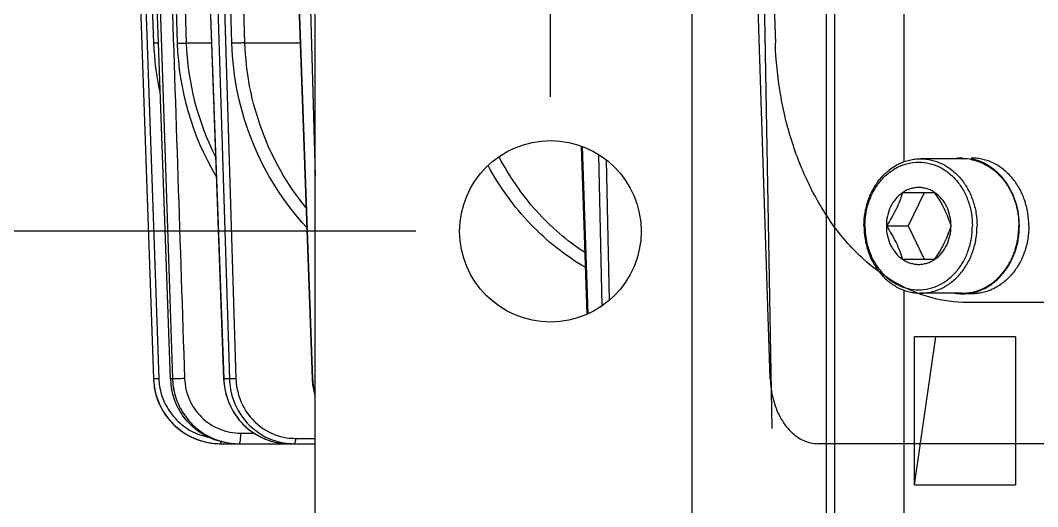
# Model space of a CAD drawing. Header units: millimetres. Extents: x -6 to 705, y -10 to 538.
# Drawn here: x 585.71 to 600.85, y 320.63 to 327.87 of the extents above; entities that cross this region are included whole.
import ezdxf

# ---------------------------------------------------------------- set-up
doc = ezdxf.new("R2010")
doc.units = ezdxf.units.MM
doc.layers.add('3_ALL_AXES', color=7, linetype='Continuous')
doc.layers.add('7_ALL_FEATURES', color=7, linetype='Continuous')
doc.layers.add('\\M+5B1EA\\M+5D7A2\\M+5B2E3', color=7, linetype='Continuous', lineweight=25)

msp = doc.modelspace()

# ---------------------------------------------------------------- linework, layer by layer
at = {"color": 0, "linetype": 'Continuous', "lineweight": -3}
for p, q in [((596.9, 321.798), (596.637, 336.814)), ((587.245, 335.425), (587.695, 322.537)), ((587.55, 335.425), (587.978, 322.537)), ((588.273, 335.401), (588.741, 322.537)), ((588.425, 335.425), (588.824, 322.537)), ((596.87, 322.537), (596.457, 335.449)), ((589.598, 335.37), (590.062, 322.537)), ((587.271, 334.707), (587.695, 322.537)), ((587.353, 334.664), (587.775, 322.539)), ((587.768, 327.531), (587.51, 334.707)), ((588.546, 334.664), (588.922, 322.539)), ((587.698, 327.53), (587.466, 334.196)), ((587.827, 334.197), (588.048, 327.531)), ((587.962, 334.2), (588.182, 327.534)), ((588.861, 327.53), (588.655, 334.196)), ((589.056, 327.534), (588.85, 334.2)), ((596.733, 334.2), (596.947, 327.534)), ((588.505, 328.953), (588.738, 322.537)), ((589.824, 328.953), (590.056, 322.537)), ((595.702, 328.732), (595.702, 297.732)), ((597.71, 297.732), (597.71, 328.732)), ((597.827, 328.732), (597.827, 297.732)), ((598.861, 325.767), (598.861, 328.739)), ((590.025, 328.23), (590.1, 325.557)), ((590.1, 298.232), (590.1, 328.232)), ((587.947, 322.537), (587.768, 327.531)), ((588.556, 327.534), (588.182, 327.534)), ((589.875, 327.534), (589.056, 327.534)), ((594.056, 325.999), (594.141, 323.497)), ((594.073, 325.993), (594.158, 323.503)), ((594.315, 325.876), (594.363, 323.621)), ((594.429, 325.794), (594.473, 323.703)), ((598.861, 297.732), (598.861, 323.856)), ((600.98, 323.673), (599.802, 323.673)), ((599.017, 320.962), (599.017, 323.162)), ((599.017, 320.962), (599.336, 323.162)), ((600.517, 323.162), (599.017, 323.162)), ((600.517, 323.162), (600.517, 320.962)), ((587.775, 322.539), (587.695, 322.537)), ((587.695, 322.537), (587.695, 322.537)), ((587.978, 322.537), (587.947, 322.537)), ((588.738, 322.537), (588.745, 322.449)), ((588.741, 322.537), (588.738, 322.537)), ((588.824, 322.537), (588.741, 322.537)), ((590.056, 322.537), (590.063, 322.449)), ((590.062, 322.537), (590.056, 322.537)), ((588.745, 322.449), (588.773, 322.307)), ((588.694, 321.612), (588.694, 321.572)), ((588.989, 321.73), (589.186, 321.73)), ((589.807, 321.651), (590.1, 321.651)), ((588.694, 321.572), (590.1, 321.572)), ((589.619, 321.576), (589.709, 321.572)), ((603.594, 321.572), (597.584, 321.572)), ((599.017, 320.962), (600.517, 320.962))]:
    msp.add_line(p, q, dxfattribs=at)
for points in [[(590.063, 322.449), (590.09, 322.307), (590.1, 322.276)], [(588.773, 322.307), (588.82, 322.17), (588.886, 322.042), (588.969, 321.924), (589.069, 321.82), (589.182, 321.732), (589.306, 321.662), (589.439, 321.611), (589.578, 321.581), (589.618, 321.576)]]:
    msp.add_lwpolyline(points, dxfattribs=at)
msp.add_circle((593.6, 324.732), 1.35, dxfattribs=at)
for centre, radius, start, end in [((588.178, 313.782), 13.756, 91.7065, 91.9988), ((591.874, 327.677), 4.179, 182.018, 192.1025), ((592.186, 327.666), 4.14, 181.8763, 210.6141), ((592.203, 327.666), 4.022, 181.8759, 206.9568), ((588.694, 322.572), 1, 182, 270), ((588.683, 322.571), 0.988, 181.9995, 183.6257), ((588.682, 322.571), 0.987, 181.9932, 183.6215), ((588.684, 322.571), 0.909, 181.9998, 183.3369), ((588.942, 322.573), 0.996, 182.0539, 183.1804), ((588.973, 322.57), 0.995, 181.9171, 182.8214), ((588.988, 322.571), 1.01, 182.8374, 190.6563), ((589.775, 322.575), 1.035, 182.0892, 190.5943), ((589.857, 322.57), 1.034, 181.8066, 190.3109), ((589.872, 322.569), 0.951, 181.7949, 190.3305), ((591.144, 322.576), 1.082, 182.0789, 194.7974), ((588.698, 322.573), 1.003, 183.6381, 190.8094), ((588.697, 322.572), 1.002, 183.6342, 190.811), ((588.697, 322.572), 0.923, 183.3507, 190.8411), ((588.958, 322.574), 1.011, 183.1954, 190.772), ((588.969, 322.559), 0.987, 252.2798, 261.1104), ((589.79, 322.518), 0.947, 242.8133, 260.8051), ((589.81, 322.52), 0.869, 242.7213, 251.7722), ((589.809, 322.516), 0.866, 251.8128, 263.8136), ((589.807, 322.503), 0.852, 263.8217, 269.0438), ((589.807, 322.492), 0.841, 269.053, 270.0362), ((588.695, 322.575), 1.004, 261.185, 265.0313), ((588.695, 322.566), 0.994, 265.0236, 269.9977), ((588.694, 322.563), 0.991, 265.0269, 269.9992), ((588.939, 322.553), 0.981, 261.094, 269.9813), ((588.968, 322.554), 0.983, 261.0997, 268.2955), ((588.968, 322.538), 0.967, 268.3094, 270.0077), ((589.787, 322.503), 0.931, 260.862, 269.9802)]:
    msp.add_arc(centre, radius, start, end, dxfattribs=at)
for points, knots in [([(587.763, 334.525), (587.796, 333.526), (587.859, 331.529), (587.958, 328.533), (588.059, 325.537), (588.124, 323.54), (588.158, 322.541)], [0, 0, 0, 0, 0.25, 0.5, 0.75, 1, 1, 1, 1]), ([(588.048, 327.531), (588.077, 327.532), (588.117, 327.533), (588.162, 327.534), (588.177, 327.534), (588.182, 327.534)], [0, 0, 0, 0, 0.655375, 0.885095, 1, 1, 1, 1]), ([(589.056, 327.534), (589.031, 327.535), (588.966, 327.533), (588.901, 327.531), (588.861, 327.53)], [0, 0, 0, 0, 0.383522, 1, 1, 1, 1]), ([(589.97, 324.794), (589.632, 325.159), (589.085, 326.025), (588.876, 327.028), (588.861, 327.53)], [0, 0, 0, 0, 0.497651, 1, 1, 1, 1]), ([(589.963, 325.087), (589.685, 325.428), (589.24, 326.209), (589.07, 327.092), (589.056, 327.534)], [0, 0, 0, 0, 0.497951, 1, 1, 1, 1]), ([(599.802, 323.673), (599.621, 323.673), (599.249, 323.725), (598.719, 323.95), (598.232, 324.312), (597.804, 324.796), (597.45, 325.383), (597.18, 326.051), (597.005, 326.777), (596.955, 327.28), (596.947, 327.534)], [0, 0, 0, 0, 0.10326, 0.210613, 0.324474, 0.44628, 0.576146, 0.713079, 0.855286, 1, 1, 1, 1]), ([(594.116, 324.198), (593.817, 324.37), (593.259, 324.816), (592.845, 325.395), (592.673, 325.71)], [0, 0, 0, 0, 0.490278, 1, 1, 1, 1]), ([(594.107, 324.421), (593.843, 324.591), (593.352, 325.017), (592.987, 325.553), (592.836, 325.842)], [0, 0, 0, 0, 0.49078, 1, 1, 1, 1]), ([(588.158, 322.541), (588.118, 322.539), (588.065, 322.538), (588.006, 322.537), (587.985, 322.536), (587.978, 322.537)], [0, 0, 0, 0, 0.658268, 0.887477, 1, 1, 1, 1]), ([(588.158, 322.541), (588.161, 322.434), (588.21, 322.22), (588.396, 321.951), (588.669, 321.772), (588.883, 321.73), (588.989, 321.73)], [0, 0, 0, 0, 0.251043, 0.501365, 0.750883, 1, 1, 1, 1]), ([(588.922, 322.539), (588.901, 322.538), (588.869, 322.537), (588.836, 322.536), (588.824, 322.537)], [0, 0, 0, 0, 0.61854, 1, 1, 1, 1]), ([(596.87, 322.537), (596.874, 322.436), (596.901, 322.239), (597.003, 321.969), (597.159, 321.751), (597.358, 321.607), (597.511, 321.572), (597.584, 321.572)], [0, 0, 0, 0, 0.23012, 0.451285, 0.652105, 0.833799, 1, 1, 1, 1]), ([(587.712, 322.384), (587.732, 322.279), (587.808, 322.073), (588.013, 321.817), (588.288, 321.639), (588.501, 321.585), (588.608, 321.576)], [0, 0, 0, 0, 0.250096, 0.499993, 0.749884, 1, 1, 1, 1]), ([(587.712, 322.384), (587.731, 322.284), (587.801, 322.088), (587.989, 321.841), (588.243, 321.662), (588.441, 321.599), (588.541, 321.584)], [0, 0, 0, 0, 0.250104, 0.499993, 0.749881, 1, 1, 1, 1]), ([(587.791, 322.398), (587.808, 322.31), (587.868, 322.138), (588.029, 321.917), (588.246, 321.752), (588.417, 321.689), (588.505, 321.671)], [0, 0, 0, 0, 0.25011, 0.500008, 0.749914, 1, 1, 1, 1]), ([(588.787, 321.584), (588.687, 321.599), (588.49, 321.662), (588.239, 321.842), (588.052, 322.089), (587.983, 322.285), (587.964, 322.385)], [0, 0, 0, 0, 0.249244, 0.49883, 0.749065, 1, 1, 1, 1]), ([(587.995, 322.384), (588.012, 322.297), (588.068, 322.125), (588.218, 321.9), (588.421, 321.723), (588.584, 321.646), (588.668, 321.619)], [0, 0, 0, 0, 0.250954, 0.501147, 0.75081, 1, 1, 1, 1]), ([(588.758, 322.384), (588.777, 322.28), (588.849, 322.075), (589.046, 321.82), (589.31, 321.641), (589.516, 321.586), (589.619, 321.576)], [0, 0, 0, 0, 0.253673, 0.50493, 0.753441, 1, 1, 1, 1]), ([(588.84, 322.384), (588.867, 322.236), (588.988, 321.948), (589.225, 321.744), (589.357, 321.676)], [0, 0, 0, 0, 0.503887, 1, 1, 1, 1]), ([(588.937, 322.398), (588.961, 322.261), (589.073, 321.997), (589.29, 321.81), (589.412, 321.747)], [0, 0, 0, 0, 0.503869, 1, 1, 1, 1]), ([(588.989, 321.73), (588.989, 321.71), (588.988, 321.672), (588.984, 321.624), (588.979, 321.591), (588.973, 321.576), (588.97, 321.572), (588.968, 321.572)], [0, 0, 0, 0, 0.374392, 0.693077, 0.908319, 0.968762, 1, 1, 1, 1]), ([(589.807, 321.651), (589.807, 321.632), (589.805, 321.607), (589.797, 321.58), (589.79, 321.572), (589.787, 321.572)], [0, 0, 0, 0, 0.665936, 0.882979, 1, 1, 1, 1])]:
    msp.add_open_spline(points, degree=3, knots=knots, dxfattribs=at)
at = {"layer": '3_ALL_AXES', "color": 0, "linetype": 'Continuous', "lineweight": -3}
for p, q in [((599.728, 325.812), (599.106, 325.812)), ((599.733, 325.812), (599.734, 325.812)), ((599.861, 325.799), (599.862, 325.799)), ((599.163, 325.307), (598.922, 324.812)), ((598.598, 324.812), (598.922, 324.812)), ((598.922, 324.812), (599.163, 324.316)), ((599.728, 323.812), (599.106, 323.812)), ((599.868, 323.802), (599.728, 323.802))]:
    msp.add_line(p, q, dxfattribs=at)
for centre, radius, start, end in [((599.728, 325.103), 0.708, 89.5663, 90), ((599.728, 325.102), 0.71, 79.1881, 89.5029)]:
    msp.add_arc(centre, radius, start, end, dxfattribs=at)
for points, knots in [([(599.862, 325.799), (599.912, 325.789), (600.009, 325.76), (600.145, 325.686), (600.268, 325.586), (600.373, 325.461), (600.459, 325.317), (600.511, 325.185), (600.541, 325.073), (600.563, 324.958), (600.569, 324.87), (600.569, 324.812)], [0, 0, 0, 0, 0.114285, 0.231064, 0.351176, 0.475004, 0.602457, 0.733029, 0.799271, 0.865962, 1, 1, 1, 1]), ([(599.728, 323.812), (599.755, 323.812), (599.811, 323.815), (599.893, 323.83), (599.973, 323.853), (600.077, 323.898), (600.201, 323.977), (600.328, 324.103), (600.433, 324.255), (600.511, 324.429), (600.558, 324.617), (600.569, 324.747), (600.569, 324.812)], [0, 0, 0, 0, 0.057079, 0.114383, 0.172126, 0.230499, 0.34958, 0.472656, 0.599913, 0.730917, 0.864709, 1, 1, 1, 1])]:
    msp.add_open_spline(points, degree=3, knots=knots, dxfattribs=at)
at = {"layer": '7_ALL_FEATURES', "color": 0, "linetype": 'Continuous', "lineweight": -3}
for p, q in [((599.728, 325.812), (599.728, 325.822)), ((599.862, 325.799), (599.862, 325.809)), ((599.32, 325.307), (598.838, 325.307)), ((598.838, 324.316), (599.32, 324.316))]:
    msp.add_line(p, q, dxfattribs=at)
for centre, radius, start, end in [((599.728, 325.105), 0.717, 90.0058, 99.5039), ((599.728, 324.52), 0.718, 260.6852, 269.9857)]:
    msp.add_arc(centre, radius, start, end, dxfattribs=at)
for centre, start_param, end_param in [((599.728, 324.812), -0.142227, 0), ((599.868, 324.812), 0, 0.159086)]:
    msp.add_ellipse(centre, major_axis=(0, 1.01), ratio=0.037452, start_param=start_param, end_param=end_param, dxfattribs=at)
for points, knots in [([(598.265, 324.812), (598.265, 324.877), (598.276, 325.007), (598.323, 325.195), (598.401, 325.369), (598.505, 325.521), (598.633, 325.647), (598.756, 325.726), (598.861, 325.77), (598.941, 325.794), (599.023, 325.809), (599.078, 325.812), (599.106, 325.812)], [0, 0, 0, 0, 0.135291, 0.269083, 0.400087, 0.527344, 0.65042, 0.769501, 0.827874, 0.885617, 0.942921, 1, 1, 1, 1]), ([(598.28, 324.812), (598.28, 324.874), (598.29, 324.997), (598.335, 325.176), (598.409, 325.341), (598.508, 325.486), (598.63, 325.605), (598.769, 325.694), (598.921, 325.749), (599.079, 325.768), (599.237, 325.749), (599.389, 325.694), (599.528, 325.605), (599.65, 325.486), (599.749, 325.341), (599.823, 325.176), (599.868, 324.997), (599.878, 324.874), (599.878, 324.812)], [0, 0, 0, 0, 0.067671, 0.134592, 0.200119, 0.263772, 0.325333, 0.384896, 0.442883, 0.5, 0.557117, 0.615104, 0.674667, 0.736228, 0.799881, 0.865408, 0.932329, 1, 1, 1, 1]), ([(599.106, 325.812), (599.134, 325.812), (599.189, 325.809), (599.271, 325.794), (599.351, 325.77), (599.456, 325.726), (599.579, 325.647), (599.707, 325.521), (599.811, 325.369), (599.889, 325.195), (599.937, 325.007), (599.947, 324.877), (599.947, 324.812)], [0, 0, 0, 0, 0.057079, 0.114383, 0.172126, 0.230499, 0.34958, 0.472656, 0.599913, 0.730917, 0.864709, 1, 1, 1, 1]), ([(600.577, 324.812), (600.577, 324.871), (600.569, 324.989), (600.53, 325.161), (600.466, 325.323), (600.379, 325.468), (600.272, 325.594), (600.168, 325.679), (600.078, 325.733), (600.008, 325.767), (599.936, 325.792), (599.887, 325.804), (599.862, 325.809)], [0, 0, 0, 0, 0.134027, 0.266849, 0.397401, 0.52483, 0.648626, 0.768706, 0.82752, 0.885589, 0.943046, 1, 1, 1, 1]), ([(600.718, 324.812), (600.718, 324.878), (600.707, 325.009), (600.659, 325.199), (600.581, 325.374), (600.492, 325.504), (600.409, 325.593), (600.342, 325.652), (600.27, 325.704), (600.195, 325.746), (600.116, 325.78), (600.035, 325.804), (599.952, 325.819), (599.896, 325.822), (599.868, 325.822)], [0, 0, 0, 0, 0.135247, 0.268997, 0.399957, 0.527173, 0.589293, 0.650363, 0.710428, 0.769576, 0.82793, 0.885651, 0.942947, 1, 1, 1, 1]), ([(598.838, 325.307), (598.801, 325.282), (598.733, 325.218), (598.656, 325.099), (598.609, 324.96), (598.598, 324.861), (598.598, 324.812)], [0, 0, 0, 0, 0.236265, 0.483225, 0.739099, 1, 1, 1, 1]), ([(598.838, 325.307), (598.826, 325.266), (598.797, 325.182), (598.743, 325.057), (598.676, 324.933), (598.625, 324.852), (598.598, 324.812)], [0, 0, 0, 0, 0.234292, 0.481189, 0.73827, 1, 1, 1, 1]), ([(599.32, 325.307), (599.302, 325.32), (599.264, 325.342), (599.204, 325.366), (599.142, 325.381), (599.079, 325.385), (599.016, 325.381), (598.954, 325.366), (598.894, 325.342), (598.856, 325.32), (598.838, 325.307)], [0, 0, 0, 0, 0.127717, 0.253205, 0.377023, 0.5, 0.622977, 0.746795, 0.872283, 1, 1, 1, 1]), ([(599.56, 324.812), (599.548, 324.853), (599.519, 324.937), (599.465, 325.062), (599.397, 325.186), (599.346, 325.267), (599.32, 325.307)], [0, 0, 0, 0, 0.234292, 0.481189, 0.73827, 1, 1, 1, 1]), ([(599.56, 324.812), (599.56, 324.861), (599.549, 324.96), (599.502, 325.099), (599.425, 325.218), (599.357, 325.282), (599.32, 325.307)], [0, 0, 0, 0, 0.260901, 0.516775, 0.763735, 1, 1, 1, 1]), ([(598.265, 324.812), (598.265, 324.747), (598.276, 324.617), (598.323, 324.429), (598.401, 324.255), (598.505, 324.103), (598.633, 323.977), (598.756, 323.898), (598.861, 323.853), (598.941, 323.83), (599.023, 323.815), (599.078, 323.812), (599.106, 323.812)], [0, 0, 0, 0, 0.135291, 0.269083, 0.400087, 0.527344, 0.65042, 0.769501, 0.827874, 0.885617, 0.942921, 1, 1, 1, 1]), ([(598.28, 324.812), (598.28, 324.75), (598.29, 324.626), (598.335, 324.448), (598.409, 324.283), (598.508, 324.138), (598.63, 324.019), (598.769, 323.929), (598.921, 323.874), (599.079, 323.856), (599.237, 323.874), (599.389, 323.929), (599.528, 324.019), (599.65, 324.138), (599.749, 324.283), (599.823, 324.448), (599.868, 324.626), (599.878, 324.75), (599.878, 324.812)], [0, 0, 0, 0, 0.067671, 0.134592, 0.200119, 0.263772, 0.325333, 0.384896, 0.442883, 0.5, 0.557117, 0.615104, 0.674667, 0.736228, 0.799881, 0.865408, 0.932329, 1, 1, 1, 1]), ([(598.598, 324.812), (598.598, 324.762), (598.609, 324.663), (598.656, 324.525), (598.733, 324.405), (598.801, 324.342), (598.838, 324.316)], [0, 0, 0, 0, 0.260901, 0.516775, 0.763735, 1, 1, 1, 1]), ([(598.598, 324.812), (598.625, 324.772), (598.676, 324.691), (598.743, 324.567), (598.797, 324.442), (598.826, 324.358), (598.838, 324.316)], [0, 0, 0, 0, 0.26173, 0.518811, 0.765708, 1, 1, 1, 1]), ([(599.106, 323.812), (599.134, 323.812), (599.189, 323.815), (599.271, 323.83), (599.351, 323.853), (599.456, 323.898), (599.579, 323.977), (599.707, 324.103), (599.811, 324.255), (599.889, 324.429), (599.937, 324.617), (599.947, 324.747), (599.947, 324.812)], [0, 0, 0, 0, 0.057079, 0.114383, 0.172126, 0.230499, 0.34958, 0.472656, 0.599913, 0.730917, 0.864709, 1, 1, 1, 1]), ([(599.32, 324.316), (599.346, 324.357), (599.397, 324.437), (599.465, 324.562), (599.519, 324.687), (599.548, 324.771), (599.56, 324.812)], [0, 0, 0, 0, 0.26173, 0.518811, 0.765708, 1, 1, 1, 1]), ([(599.32, 324.316), (599.357, 324.342), (599.425, 324.405), (599.502, 324.525), (599.549, 324.663), (599.56, 324.762), (599.56, 324.812)], [0, 0, 0, 0, 0.236265, 0.483225, 0.739099, 1, 1, 1, 1]), ([(599.728, 323.802), (599.756, 323.802), (599.811, 323.805), (599.894, 323.82), (599.975, 323.844), (600.054, 323.877), (600.13, 323.92), (600.201, 323.971), (600.268, 324.03), (600.351, 324.12), (600.44, 324.25), (600.518, 324.425), (600.567, 324.615), (600.577, 324.746), (600.577, 324.812)], [0, 0, 0, 0, 0.057061, 0.114346, 0.17207, 0.230424, 0.289571, 0.349637, 0.410707, 0.472826, 0.600042, 0.731002, 0.864754, 1, 1, 1, 1]), ([(600.718, 324.812), (600.718, 324.746), (600.707, 324.615), (600.659, 324.425), (600.581, 324.25), (600.475, 324.095), (600.366, 323.989), (600.27, 323.92), (600.195, 323.877), (600.116, 323.844), (600.035, 323.82), (599.952, 323.805), (599.896, 323.802), (599.868, 323.802)], [0, 0, 0, 0, 0.135267, 0.269039, 0.400019, 0.527254, 0.650309, 0.710384, 0.76954, 0.827903, 0.885636, 0.942931, 1, 1, 1, 1]), ([(598.838, 324.316), (598.856, 324.304), (598.894, 324.282), (598.954, 324.258), (599.016, 324.243), (599.079, 324.238), (599.142, 324.243), (599.204, 324.258), (599.264, 324.282), (599.302, 324.304), (599.32, 324.316)], [0, 0, 0, 0, 0.127717, 0.253205, 0.377023, 0.5, 0.622977, 0.746795, 0.872283, 1, 1, 1, 1])]:
    msp.add_open_spline(points, degree=3, knots=knots, dxfattribs=at)
at = {"layer": '\\M+5B1EA\\M+5D7A2\\M+5B2E3', "lineweight": -3}
for p, q in [((593.6, 326.732), (593.6, 351.754)), ((591.6, 324.732), (577.955, 324.732))]:
    msp.add_line(p, q, dxfattribs=at)

doc.saveas('drawing.dxf')
